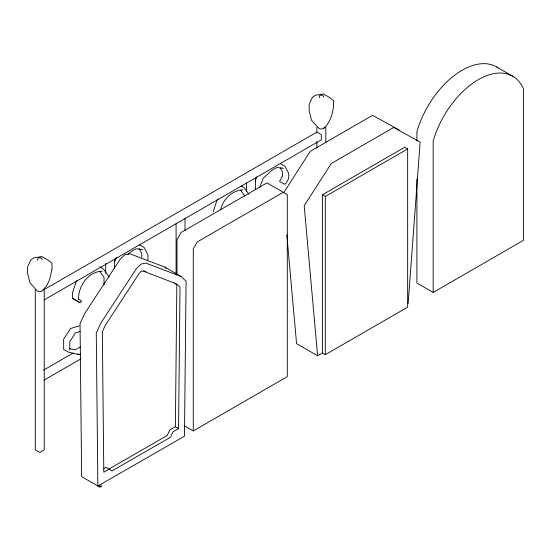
<?xml version="1.0" encoding="UTF-8"?>
<svg xmlns="http://www.w3.org/2000/svg" width="551" height="551" viewBox="0 0 551 551"><rect width="100%" height="100%" fill="white"/><g stroke="black" fill="none" stroke-linecap="round" stroke-linejoin="round"><path stroke-width="0.83" d="M103.34 468.811L106.047 467.255L108.816 469.101L167.201 435.504L169.846 429.932L175.383 426.743L176.843 285.211L174.681 283.131M178.552 428.582L180.012 287.043L176.761 283.923L142.874 271.009L141.173 271.354L139.465 272.972L105.551 324.925L102.334 331.73L103.802 472.2L109.208 469.087L111.977 470.933L170.369 437.336L173.007 431.764L178.552 428.582L175.383 426.743M408.153 303.498L420.151 142.075L393.641 127.488L331.309 163.468L304.18 205.743L317.61 355.774L322.404 353.005L325.324 354.692L407.65 307.162L407.65 148.935L404.723 147.248L322.404 194.779L322.404 353.005M213.175 211.818L216.984 200.282L218.003 198.98M220.634 209.869C222.99 199.29 231.881 190.364 243.053 189.881M114.477 262.18L116.33 257.469M255.271 180.893L256.814 176.967M259.583 187.684L263.316 178.187L271.664 170.473L276.795 167.518L283.613 168.324M323.582 128.617C331.227 121.578 333.906 110.703 333.555 100.619L329.464 97.424L323.52 93.987L315.399 95.247L312.403 97.348L309.132 104.401L309.132 110.551L311.549 120.242L318.292 127.798L320.524 129.092L323.582 128.617L324.126 127.446M283.593 192.871L310.261 151.318L372.593 115.331L399.103 129.926M77.216 280.266L76.19 281.568L72.381 293.104L72.381 298.263L75.535 300.102M72.381 298.263L80.005 302.678L81.576 300.86L78.6 299.138M127.894 254.514L130.876 251.759L136.001 248.804L142.826 249.61M43.488 289.964L316.873 132.123L321.343 134.706L321.343 139.864L44.232 299.854M283.228 192.285L197.334 241.882L193.27 248.921L193.27 430.937L184.406 425.82M322.404 194.779L325.324 196.466L407.65 148.935M80.37 346.916L75.205 349.899L69.447 348.494M43.474 370.148L73.187 352.991M79.199 325.896L70.5 328.541L63.661 339.134L63.661 349.451L68.131 352.034L79.144 354.72L80.632 353.859M44.232 380.032L80.735 358.963M193.27 430.937L287.291 376.65L287.291 194.634L266.98 182.904L181.079 232.494L177.016 239.533L177.016 274.735M433.162 292.436L523.45 240.312L523.45 88.814A68.813 39.727 -60 0 0 478.309 79.661A68.813 39.727 -60 0 0 433.162 140.946L433.162 292.436L416.914 283.049L416.914 178.903M97.864 486.016L184.475 436.185L186.08 281.265L181.169 276.547L164.942 267.152L129.616 253.687L124.946 254.631L120.276 259.066L84.923 313.223L80.04 323.54L81.638 476.622L99.931 487.208L101.997 486.016L97.864 486.016L96.267 332.942L101.143 322.624L136.503 268.468L141.173 264.032L145.843 263.089L181.169 276.547M80.15 331.53L75.404 332.969L69.805 341.648L69.805 350.071M102.259 271.168C88.112 271.698 78.407 285.838 78.524 299.083M143.653 270.679L146.015 271.581M496.692 67.008L512.947 76.389M280.445 163.647L284.915 166.223L288.724 173.358L288.724 178.524L285.57 184L283.999 183.993L279.529 181.41L282.58 176.106L282.58 172.181L280.294 167.89M241.18 185.894L244.162 187.615L249.011 194.351M139.651 244.933L144.121 247.509L147.93 254.645L147.93 259.81M317.61 355.774L296.562 343.617L286.816 234.74M99.641 266.746L103.368 268.895L109.188 276.981M77.65 353.859L79.144 354.72M76.851 300.846L80.005 302.678M164.942 267.152L166.168 268.33M240.498 189.964L244.809 195.956M99.703 271.25L104.015 277.243L104.015 284.922M139.121 248.46L141.793 253.467L141.793 257.393M416.914 141.028L416.914 131.558A68.813 39.727 -60 0 1 498.014 67.856M325.813 127.329L325.813 142.812M325.324 196.466L325.324 354.692M323.54 97.093L323.54 96.026L321.936 95.096L319.738 95.433L319.146 97.775M316.873 127.329L316.873 132.123M316.873 141.545L316.873 148.364M255.416 177.925L255.416 189.503M246.476 182.891L246.476 191.156M185.019 218.568L185.019 230.504M176.086 223.685L176.086 273.978M114.629 259.211L114.629 268.309M105.689 263.344L105.689 273.268M44.232 289.902L44.232 449.892L39.762 452.474L35.292 449.892L35.292 289.902M41.959 259.666L41.959 258.591L40.347 257.661L38.15 258.006L37.564 260.341M51.973 269.343L49.556 279.777L46.931 285.432L41.993 291.19L38.942 291.665L36.71 290.37L29.961 282.808L27.55 273.117L27.55 266.973L30.822 259.92L33.818 257.82L41.938 256.559L47.882 259.996L51.973 263.192L51.973 269.343"/></g></svg>
